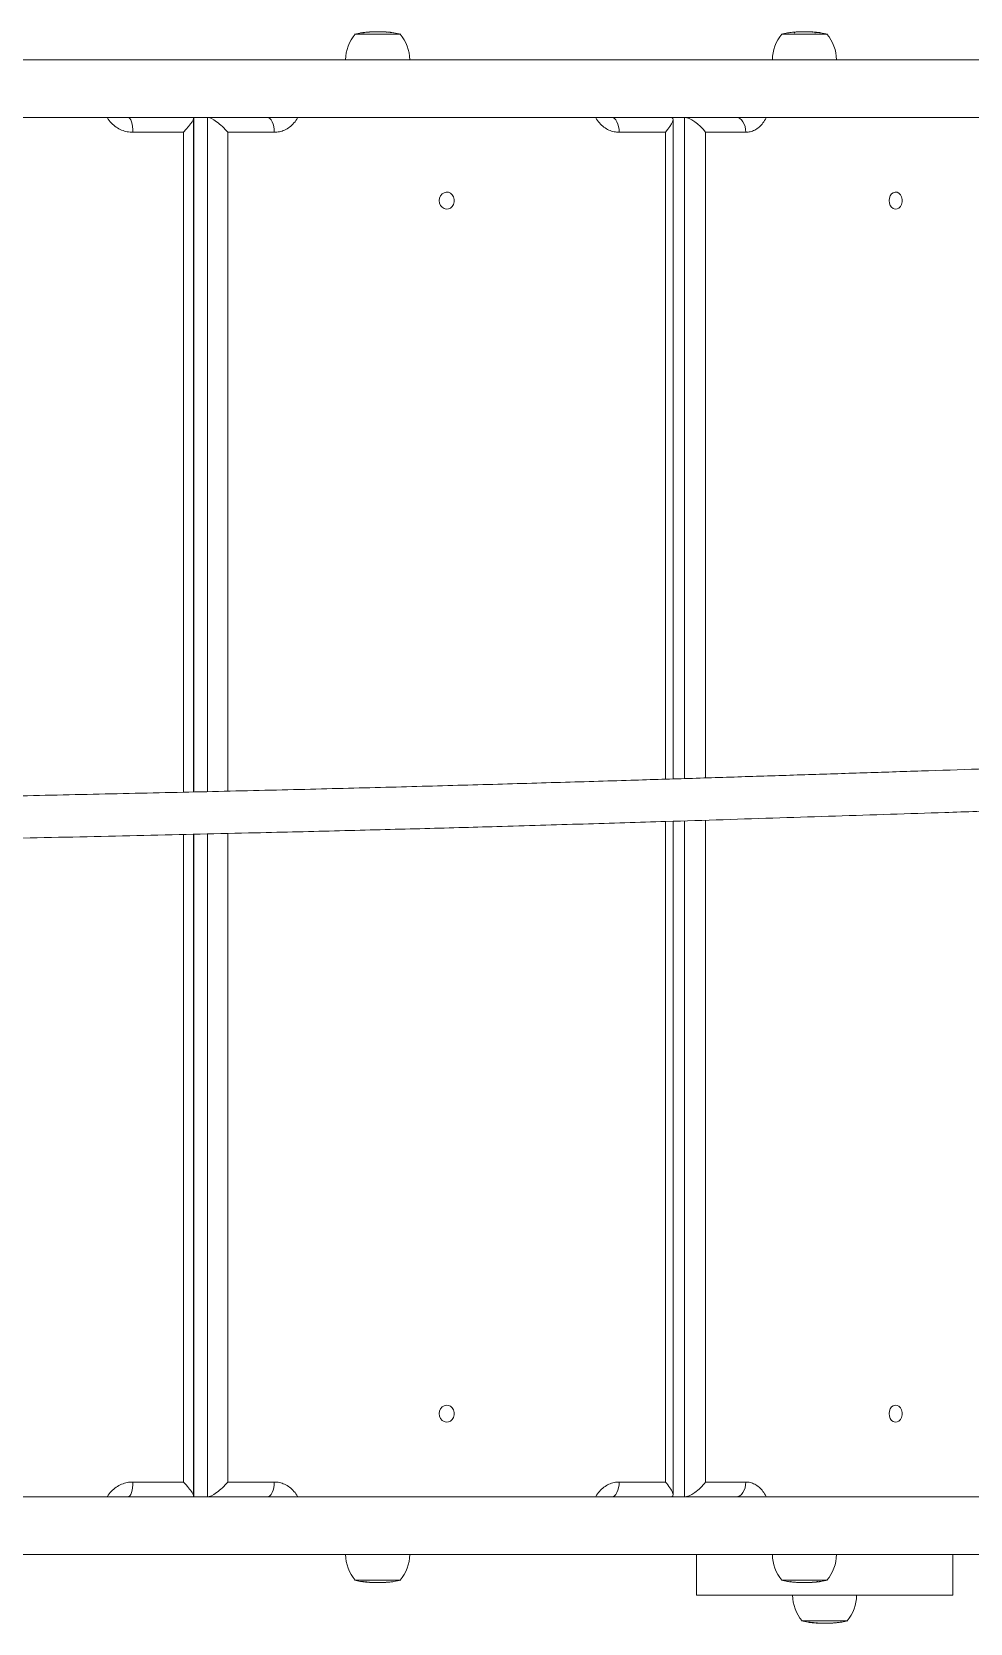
# Model space of a CAD drawing. Header units: millimetres. Extents: x -8465 to 5258, y -4560 to 4592.
# Drawn here: x 1108 to 1547, y 2265 to 3010 of the extents above; entities that cross this region are included whole.
import ezdxf

# ---------------------------------------------------------------- set-up
doc = ezdxf.new("R2010")
doc.units = ezdxf.units.MM
doc.layers.add('DIKOM_ОБЪЕКТ', color=7, linetype='Continuous')

msp = doc.modelspace()

# ---------------------------------------------------------------- linework, layer by layer
at = {"layer": 'DIKOM_ОБЪЕКТ', "color": 7, "linetype": 'Continuous', "lineweight": 15}
for p, q in [((1280.408, 3009.129), (1258.808, 3009.129)), ((1261.639, 3009.673), (1262.079, 3009.741)), ((1262.514, 3009.665), (1261.639, 3009.673)), ((1262.079, 3009.741), (1262.811, 3009.75)), ((1263.125, 3009.758), (1262.514, 3009.665)), ((1262.811, 3009.75), (1262.82, 3009.752)), ((1262.811, 3009.75), (1262.811, 3009.71)), ((1262.82, 3009.752), (1263.053, 3009.872)), ((1262.82, 3009.752), (1262.82, 3009.711)), ((1263.053, 3009.872), (1263.497, 3009.924)), ((1263.053, 3009.872), (1263.053, 3009.747)), ((1263.33, 3009.895), (1263.125, 3009.758)), ((1263.381, 3009.909), (1263.372, 3009.908)), ((1263.497, 3009.924), (1265.186, 3010.025)), ((1265.085, 3009.989), (1263.665, 3009.935)), ((1264.455, 3010.019), (1264.895, 3010.054)), ((1265.2, 3010.026), (1264.548, 3010.02)), ((1265.017, 3010.053), (1265.771, 3010.048)), ((1265.771, 3010.048), (1265.085, 3009.989)), ((1265.186, 3010.025), (1265.2, 3010.026)), ((1265.186, 3010.025), (1265.186, 3009.998)), ((1265.2, 3010.026), (1265.2, 3009.999)), ((1268.729, 3010.182), (1268.133, 3010.182)), ((1269.104, 3010.182), (1268.739, 3010.182)), ((1270.169, 3010.182), (1269.127, 3010.182)), ((1269.801, 3010.182), (1270.186, 3010.182)), ((1271.02, 3010.182), (1270.169, 3010.182)), ((1270.945, 3010.181), (1271.192, 3010.182)), ((1272.636, 3010.145), (1272.196, 3010.158)), ((1273.869, 3010.083), (1273.429, 3010.109)), ((1273.654, 3010.085), (1273.869, 3010.083)), ((1277.109, 3009.742), (1276.17, 3009.871)), ((1276.803, 3009.788), (1276.267, 3009.857)), ((1480.171, 3009.129), (1458.571, 3009.129)), ((1462.038, 3009.758), (1461.411, 3009.665)), ((1461.411, 3009.665), (1461.52, 3009.668)), ((1461.922, 3009.75), (1461.932, 3009.752)), ((1461.922, 3009.75), (1461.922, 3009.74)), ((1461.932, 3009.752), (1462.175, 3009.774)), ((1461.932, 3009.752), (1461.932, 3009.742)), ((1462.558, 3009.823), (1462.038, 3009.758)), ((1464.052, 3009.989), (1463.757, 3009.961)), ((1464.757, 3010.048), (1464.052, 3009.989)), ((1464.345, 3010.025), (1464.359, 3010.026)), ((1464.345, 3010.025), (1464.345, 3010.014)), ((1464.359, 3010.026), (1464.445, 3010.024)), ((1464.359, 3010.026), (1464.359, 3010.015)), ((1464.666, 3010.019), (1464.666, 3009.629)), ((1464.902, 3010.05), (1464.757, 3010.048)), ((1465.969, 3010.168), (1465.969, 3010.137)), ((1468.135, 3010.182), (1467.896, 3010.182)), ((1468.227, 3010.182), (1468.135, 3010.182)), ((1469.441, 3010.182), (1468.435, 3010.182)), ((1470.049, 3010.182), (1470.575, 3010.182)), ((1470.842, 3010.182), (1470.061, 3010.182)), ((1470.846, 3010.182), (1470.842, 3010.182)), ((1471.81, 3010.145), (1471.357, 3010.158)), ((1471.531, 3010.175), (1471.531, 3010.153)), ((1471.592, 3010.175), (1471.592, 3010.151)), ((1471.719, 3010.163), (1471.962, 3010.156)), ((1471.719, 3010.163), (1471.719, 3010.147)), ((1473.075, 3010.083), (1472.623, 3010.109)), ((1472.985, 3010.115), (1473.193, 3010.104)), ((1472.985, 3010.115), (1472.985, 3010.089)), ((1473.31, 3010.088), (1473.075, 3010.083)), ((1474.371, 3010.03), (1474.371, 3009.629)), ((1476.647, 3009.71), (1475.439, 3009.871)), ((1476.237, 3009.788), (1475.489, 3009.883)), ((1475.489, 3009.864), (1475.489, 3009.883)), ((1476.514, 3009.794), (1476.237, 3009.788)), ((1476.237, 3009.788), (1476.237, 3009.765)), ((1476.514, 3009.728), (1476.514, 3009.794)), ((1476.514, 3009.784), (1477.009, 3009.718)), ((1476.921, 3009.716), (1476.647, 3009.71)), ((1910.374, 2997.129), (708.837, 2997.129)), ((708.837, 2970.129), (1910.374, 2970.129)), ((1183.459, 2654.238), (1183.459, 2969.767)), ((1183.514, 2654.239), (1183.514, 2970.129)), ((1189.972, 2970.129), (1189.972, 2654.388)), ((1407.867, 2660.337), (1407.867, 2969.204)), ((1413.221, 2970.129), (1413.221, 2660.505)), ((1178.682, 2963.129), (1154.976, 2963.129)), ((1178.682, 2654.128), (1178.682, 2963.129)), ((1221.221, 2963.129), (1199.524, 2963.129)), ((1199.524, 2963.129), (1199.524, 2654.61)), ((1404.345, 2963.129), (1382.648, 2963.129)), ((1404.345, 2660.227), (1404.345, 2963.129)), ((1441.948, 2963.129), (1423.097, 2963.129)), ((1423.097, 2963.129), (1423.097, 2660.816)), ((1404.345, 2331.129), (1404.345, 2640.417)), ((1407.867, 2325.054), (1407.867, 2640.527)), ((1413.221, 2640.695), (1413.221, 2324.129)), ((1423.097, 2641.006), (1423.097, 2331.129)), ((1178.682, 2331.129), (1178.682, 2634.323)), ((1183.459, 2324.491), (1183.459, 2634.433)), ((1183.514, 2324.129), (1183.514, 2634.434)), ((1189.972, 2634.583), (1189.972, 2324.129)), ((1199.524, 2634.805), (1199.524, 2331.129)), ((1154.976, 2331.129), (1178.682, 2331.129)), ((1199.524, 2331.129), (1221.221, 2331.129)), ((1382.648, 2331.129), (1404.345, 2331.129)), ((1423.097, 2331.129), (1441.948, 2331.129)), ((1910.374, 2324.129), (708.837, 2324.129)), ((708.837, 2297.129), (1910.374, 2297.129)), ((1418.813, 2297.129), (1418.813, 2278.081)), ((1538.813, 2278.081), (1538.813, 2297.129)), ((1258.808, 2285.129), (1272.309, 2285.129)), ((1261.58, 2284.593), (1262.455, 2284.585)), ((1262.159, 2284.506), (1261.58, 2284.593)), ((1262.895, 2284.518), (1262.163, 2284.508)), ((1262.163, 2284.508), (1262.172, 2284.507)), ((1262.172, 2284.507), (1263.869, 2284.386)), ((1263.613, 2284.363), (1262.19, 2284.501)), ((1262.455, 2284.585), (1262.895, 2284.518)), ((1263.869, 2284.386), (1264.313, 2284.334)), ((1263.935, 2284.35), (1263.935, 2284.378)), ((1263.944, 2284.349), (1263.935, 2284.35)), ((1263.944, 2284.349), (1263.944, 2284.377)), ((1263.945, 2284.346), (1263.944, 2284.349)), ((1263.969, 2284.323), (1263.969, 2284.375)), ((1264.114, 2284.28), (1263.969, 2284.323)), ((1264.151, 2284.269), (1264.151, 2284.353)), ((1264.503, 2284.239), (1264.151, 2284.269)), ((1264.313, 2284.334), (1264.514, 2284.233)), ((1264.514, 2284.233), (1264.528, 2284.232)), ((1264.528, 2284.232), (1265.272, 2284.24)), ((1264.836, 2284.211), (1264.576, 2284.233)), ((1265.712, 2284.204), (1265.017, 2284.209)), ((1265.272, 2284.24), (1265.712, 2284.204)), ((1268.133, 2284.077), (1268.618, 2284.077)), ((1268.618, 2284.077), (1268.976, 2284.077)), ((1268.976, 2284.077), (1269.842, 2284.077)), ((1269.966, 2284.077), (1269.887, 2284.077)), ((1270.489, 2284.077), (1271.082, 2284.077)), ((1272.137, 2284.095), (1272.577, 2284.109)), ((1272.309, 2285.129), (1280.408, 2285.129)), ((1273.184, 2284.14), (1273.369, 2284.143)), ((1273.369, 2284.143), (1273.81, 2284.168)), ((1273.81, 2284.168), (1273.654, 2284.17)), ((1458.571, 2285.129), (1468.255, 2285.129)), ((1461.52, 2284.587), (1461.435, 2284.585)), ((1461.435, 2284.585), (1461.888, 2284.518)), ((1461.888, 2284.518), (1461.977, 2284.515)), ((1462.666, 2284.425), (1462.888, 2284.386)), ((1462.888, 2284.386), (1463.344, 2284.334)), ((1463.009, 2284.363), (1462.933, 2284.381)), ((1463.009, 2284.363), (1463.009, 2284.629)), ((1463.138, 2284.35), (1463.138, 2284.358)), ((1463.147, 2284.349), (1463.138, 2284.35)), ((1463.147, 2284.349), (1463.147, 2284.357)), ((1463.344, 2284.334), (1463.799, 2284.298)), ((1464.438, 2284.269), (1463.359, 2284.323)), ((1464.329, 2284.24), (1464.781, 2284.204)), ((1464.445, 2284.237), (1464.329, 2284.24)), ((1464.781, 2284.204), (1464.902, 2284.206)), ((1467.896, 2284.077), (1468.061, 2284.077)), ((1468.061, 2284.077), (1468.331, 2284.077)), ((1468.255, 2285.129), (1480.171, 2285.129)), ((1468.314, 2284.077), (1469.084, 2284.077)), ((1469.061, 2284.077), (1469.755, 2284.077)), ((1469.781, 2284.077), (1470.831, 2284.077)), ((1470.811, 2284.077), (1470.976, 2284.077)), ((1471.382, 2284.095), (1471.834, 2284.109)), ((1471.509, 2284.083), (1471.509, 2284.099)), ((1471.57, 2284.083), (1471.57, 2284.101)), ((1471.743, 2284.1), (1471.743, 2284.106)), ((1471.864, 2284.104), (1471.743, 2284.1)), ((1472.648, 2284.143), (1473.1, 2284.168)), ((1473.009, 2284.149), (1473.009, 2284.212)), ((1473.461, 2284.175), (1473.009, 2284.149)), ((1473.1, 2284.168), (1473.31, 2284.172)), ((1474.041, 2284.2), (1473.961, 2284.194)), ((1474.399, 2284.233), (1474.123, 2284.206)), ((1475.411, 2284.374), (1476.672, 2284.54)), ((1475.498, 2284.629), (1475.498, 2284.368)), ((1475.498, 2284.368), (1476.262, 2284.465)), ((1476.262, 2284.486), (1476.262, 2284.465)), ((1476.262, 2284.465), (1476.539, 2284.471)), ((1477.033, 2284.548), (1476.539, 2284.482)), ((1476.539, 2284.471), (1476.539, 2284.523)), ((1476.672, 2284.54), (1476.921, 2284.546)), ((1538.813, 2278.081), (1418.813, 2278.081)), ((1468.013, 2266.081), (1489.613, 2266.081)), ((1471.129, 2265.492), (1471.92, 2265.5)), ((1471.665, 2265.42), (1471.129, 2265.492)), ((1471.665, 2265.416), (1472.271, 2265.422)), ((1472.413, 2265.32), (1471.665, 2265.416)), ((1471.92, 2265.5), (1473.103, 2265.339)), ((1472.364, 2265.325), (1472.243, 2265.342)), ((1472.271, 2265.422), (1472.271, 2265.452)), ((1472.271, 2265.422), (1473.004, 2265.327)), ((1473.004, 2265.353), (1473.004, 2265.327)), ((1486.228, 2265.453), (1486.842, 2265.545)), ((1475.07, 2265.095), (1474.627, 2265.12)), ((1474.791, 2265.121), (1475.418, 2265.127)), ((1475.418, 2265.127), (1475.861, 2265.101)), ((1476.31, 2265.047), (1476.146, 2265.052)), ((1476.658, 2265.065), (1477.101, 2265.052)), ((1476.723, 2265.035), (1476.723, 2265.064)), ((1477.339, 2265.028), (1477.363, 2265.028)), ((1477.363, 2265.028), (1477.964, 2265.028)), ((1478.614, 2265.028), (1478.937, 2265.028)), ((1478.937, 2265.028), (1479.886, 2265.028)), ((1479.702, 2265.031), (1479.702, 2265.025)), ((1479.886, 2265.028), (1480.139, 2265.028)), ((1480.139, 2265.028), (1480.288, 2265.028)), ((1483.376, 2265.161), (1483.566, 2265.162)), ((1483.566, 2265.162), (1484.255, 2265.221)), ((1483.904, 2265.185), (1483.89, 2265.184)), ((1484.255, 2265.221), (1484.318, 2265.234))]:
    msp.add_line(p, q, dxfattribs=at)
at = {"layer": 'DIKOM_ОБЪЕКТ', "color": 7, "linetype": 'Continuous', "lineweight": 15, "flags": 128}
for points in [[(1154.976, 2963.129), (1154.933, 2964.495), (1154.807, 2965.808), (1154.601, 2967.018), (1154.325, 2968.079), (1153.988, 2968.949), (1153.604, 2969.596), (1153.187, 2969.995), (1152.753, 2970.129)], [(1217.744, 2970.129), (1218.422, 2969.995), (1219.075, 2969.596), (1219.676, 2968.949), (1220.203, 2968.079), (1220.635, 2967.018), (1220.957, 2965.808), (1221.154, 2964.495), (1221.221, 2963.129)], [(1382.648, 2963.129), (1382.581, 2964.495), (1382.383, 2965.808), (1382.062, 2967.018), (1381.629, 2968.079), (1381.102, 2968.949), (1380.501, 2969.596), (1379.849, 2969.995), (1379.17, 2970.129)], [(1437.35, 2970.129), (1438.247, 2969.995), (1439.11, 2969.596), (1439.904, 2968.949), (1440.601, 2968.079), (1441.173, 2967.018), (1441.598, 2965.808), (1441.859, 2964.495), (1441.948, 2963.129)], [(1298.463, 2931.129), (1298.617, 2932.308), (1299.066, 2933.382), (1299.77, 2934.256), (1300.666, 2934.853), (1301.675, 2935.118), (1302.707, 2935.029), (1303.67, 2934.593), (1304.479, 2933.85), (1305.062, 2932.865), (1305.367, 2931.725), (1305.367, 2930.533), (1305.062, 2929.394), (1304.479, 2928.408), (1303.67, 2927.665), (1302.707, 2927.229), (1301.675, 2927.14), (1300.666, 2927.406), (1299.77, 2928.002), (1299.066, 2928.876), (1298.617, 2929.95), (1298.463, 2931.129)], [(1509.057, 2931.129), (1509.191, 2932.308), (1509.581, 2933.382), (1510.193, 2934.256), (1510.972, 2934.853), (1511.848, 2935.118), (1512.745, 2935.029), (1513.582, 2934.593), (1514.284, 2933.85), (1514.791, 2932.865), (1515.056, 2931.725), (1515.056, 2930.533), (1514.791, 2929.394), (1514.284, 2928.408), (1513.582, 2927.665), (1512.745, 2927.229), (1511.848, 2927.14), (1510.972, 2927.406), (1510.193, 2928.002), (1509.581, 2928.876), (1509.191, 2929.95), (1509.057, 2931.129)], [(1298.463, 2363.129), (1298.617, 2364.308), (1299.066, 2365.382), (1299.77, 2366.256), (1300.666, 2366.853), (1301.675, 2367.118), (1302.707, 2367.029), (1303.67, 2366.593), (1304.479, 2365.85), (1305.062, 2364.865), (1305.367, 2363.725), (1305.367, 2362.533), (1305.062, 2361.394), (1304.479, 2360.408), (1303.67, 2359.665), (1302.707, 2359.229), (1301.675, 2359.14), (1300.666, 2359.406), (1299.77, 2360.002), (1299.066, 2360.876), (1298.617, 2361.95), (1298.463, 2363.129)], [(1509.057, 2363.129), (1509.191, 2364.308), (1509.581, 2365.382), (1510.193, 2366.256), (1510.972, 2366.853), (1511.848, 2367.118), (1512.745, 2367.029), (1513.582, 2366.593), (1514.284, 2365.85), (1514.791, 2364.865), (1515.056, 2363.725), (1515.056, 2362.533), (1514.791, 2361.394), (1514.284, 2360.408), (1513.582, 2359.665), (1512.745, 2359.229), (1511.848, 2359.14), (1510.972, 2359.406), (1510.193, 2360.002), (1509.581, 2360.876), (1509.191, 2361.95), (1509.057, 2363.129)], [(1154.976, 2331.129), (1154.933, 2329.764), (1154.807, 2328.45), (1154.601, 2327.24), (1154.325, 2326.179), (1153.988, 2325.309), (1153.604, 2324.662), (1153.187, 2324.264), (1152.753, 2324.129)], [(1221.221, 2331.129), (1221.154, 2329.764), (1220.957, 2328.45), (1220.635, 2327.24), (1220.203, 2326.179), (1219.676, 2325.309), (1219.075, 2324.662), (1218.422, 2324.264), (1217.744, 2324.129)], [(1382.648, 2331.129), (1382.581, 2329.764), (1382.383, 2328.45), (1382.062, 2327.24), (1381.629, 2326.179), (1381.102, 2325.309), (1380.501, 2324.662), (1379.849, 2324.264), (1379.17, 2324.129)], [(1441.948, 2331.129), (1441.859, 2329.764), (1441.598, 2328.45), (1441.173, 2327.24), (1440.601, 2326.179), (1439.904, 2325.309), (1439.11, 2324.662), (1438.247, 2324.264), (1437.35, 2324.129)]]:
    msp.add_lwpolyline(points, dxfattribs=at)
at = {"layer": 'DIKOM_ОБЪЕКТ', "color": 7, "linetype": 'Continuous', "lineweight": 15}
for centre, radius, start, end in [((1273.284, 2996.969), 18.677, 139.378843, 179.509067), ((1268.133, 2968.346), 41.836, 98.232416, 102.879622), ((1268.133, 2968.346), 41.836, 96.976852, 98.232416), ((1268.133, 2968.346), 41.836, 94.91646, 96.26688), ((1268.133, 2968.346), 41.836, 93.015963, 94.270865), ((1271.082, 2968.346), 41.836, 88.920235, 89.362354), ((1271.082, 2968.346), 41.836, 87.12128, 88.276951), ((1271.082, 2968.346), 41.836, 85.081905, 86.475501), ((1271.082, 2968.346), 41.836, 77.120378, 81.715119), ((1265.931, 2996.969), 18.677, 0.490933, 40.621157), ((1473.048, 2996.969), 18.677, 139.378843, 179.509067), ((1467.896, 2968.346), 41.836, 98.772449, 102.879622), ((1467.896, 2968.346), 41.836, 97.864622, 98.138049), ((1467.896, 2968.346), 41.836, 95.680402, 97.336113), ((1467.896, 2968.346), 41.836, 94.733199, 95.119576), ((1467.896, 2968.346), 41.836, 93.246895, 94.105884), ((1467.896, 2968.346), 41.836, 90, 92.708192), ((1470.846, 2968.346), 41.836, 89.296123, 90), ((1470.846, 2968.346), 41.836, 87.249132, 88.376455), ((1470.846, 2968.346), 41.836, 85.535649, 86.621653), ((1470.846, 2968.346), 41.836, 82.280213, 84.924818), ((1470.846, 2968.346), 41.836, 77.120378, 81.645362), ((1465.694, 2996.969), 18.677, 0.490933, 40.621157), ((1273.284, 2297.289), 18.677, 180.490933, 220.621157), ((1265.931, 2297.289), 18.677, 319.378843, 359.509067), ((1473.048, 2297.289), 18.677, 180.490933, 220.621157), ((1465.694, 2297.289), 18.677, 319.378843, 359.509067), ((1268.133, 2325.912), 41.836, 257.120378, 260.936249), ((1268.133, 2325.912), 41.836, 261.846883, 264.488372), ((1268.133, 2325.912), 41.836, 265.729089, 266.825102), ((1271.082, 2325.912), 41.836, 270, 271.077193), ((1271.082, 2325.912), 41.836, 271.719826, 272.878955), ((1271.082, 2325.912), 41.836, 273.523434, 275.3208), ((1271.082, 2325.912), 41.836, 277.072676, 278.414841), ((1271.082, 2325.912), 41.836, 278.414841, 282.879622), ((1467.896, 2325.912), 41.836, 257.120378, 261.227839), ((1467.896, 2325.912), 41.836, 261.861901, 262.814776), ((1467.896, 2325.912), 41.836, 263.320997, 263.770984), ((1467.896, 2325.912), 41.836, 264.377935, 265.267529), ((1467.896, 2325.912), 41.836, 265.89476, 266.833651), ((1467.896, 2325.912), 41.836, 267.454957, 270), ((1470.846, 2325.912), 41.836, 271.621759, 272.749127), ((1470.846, 2325.912), 41.836, 273.378013, 274.379766), ((1470.846, 2325.912), 41.836, 275.012654, 277.721688), ((1470.846, 2325.912), 41.836, 278.355432, 282.879622), ((1482.49, 2278.241), 18.677, 180.490933, 220.621157), ((1475.137, 2278.241), 18.677, 319.378843, 359.509067), ((1477.339, 2306.864), 41.836, 257.120378, 261.430588), ((1480.288, 2306.864), 41.836, 275.529307, 277.995018), ((1480.288, 2306.864), 41.836, 278.998109, 282.879622), ((1477.339, 2306.864), 41.836, 265.007248, 266.509509), ((1477.339, 2306.864), 41.836, 267.149366, 268.299762), ((1480.288, 2306.864), 41.836, 270, 272.586146), ((1480.288, 2306.864), 41.836, 273.193049, 274.233796), ((1480.288, 2306.864), 41.836, 274.87368, 274.983115)]:
    msp.add_arc(centre, radius, start, end, dxfattribs=at)
for centre, major_axis, ratio, start_param, end_param in [((1176.459, 2963.129), (6.909, 6.909), 0.1629866, 4.873955, 6.4447513), ((1189.589, 2963.129), (6.765, -6.765), 0.2659518, 2.8816578, 2.9620405), ((1196.047, 2963.129), (6.765, -6.765), 0.2659518, 1.3108614, 2.8816578), ((1400.867, 2963.129), (6.765, 6.765), 0.2659518, 4.9723239, 6.5431202), ((1418.499, 2963.129), (-6.555, 6.555), 0.3744676, 4.3540852, 5.9248815), ((1176.459, 2331.129), (6.909, -6.909), 0.1629866, 6.1216193, 7.6924157), ((1196.047, 2331.129), (6.765, 6.765), 0.2659518, 3.4015275, 4.9723239), ((1400.867, 2331.129), (6.765, -6.765), 0.2659518, 6.0232504, 7.5940468), ((1418.499, 2331.129), (6.555, 6.555), 0.3744676, 3.4998964, 5.0706928), ((1189.589, 2331.129), (6.765, 6.765), 0.2659518, 3.3211448, 3.4015275)]:
    msp.add_ellipse(centre, major_axis=major_axis, ratio=ratio, start_param=start_param, end_param=end_param, dxfattribs=at)
for points, knots in [([(1263.372, 3009.908), (1263.365, 3009.906), (1263.356, 3009.904), (1263.341, 3009.899), (1263.334, 3009.897), (1263.33, 3009.895)], [0, 0, 0, 0, 0.4999674, 0.7499808, 1, 1, 1, 1]), ([(1263.665, 3009.935), (1263.637, 3009.933), (1263.581, 3009.928), (1263.484, 3009.919), (1263.42, 3009.913), (1263.381, 3009.909)], [0, 0, 0, 0, 0.283519, 0.567037, 1, 1, 1, 1]), ([(1265.904, 3010.114), (1265.86, 3010.115), (1265.784, 3010.116), (1265.956, 3010.126), (1266.177, 3010.134), (1266.279, 3010.138)], [0, 0, 0, 0, 0.4325108, 0.7381869, 1, 1, 1, 1]), ([(1267.979, 3010.157), (1267.786, 3010.152), (1267.396, 3010.141), (1266.837, 3010.127), (1266.383, 3010.118), (1266.065, 3010.113), (1265.957, 3010.114), (1265.904, 3010.114)], [0, 0, 0, 0, 0.2120433, 0.426446, 0.6117489, 0.8096871, 1, 1, 1, 1]), ([(1266.344, 3010.137), (1266.297, 3010.138), (1266.231, 3010.138), (1266.349, 3010.143), (1266.384, 3010.145)], [0, 0, 0, 0, 0.7055482, 1, 1, 1, 1]), ([(1267.872, 3010.165), (1267.695, 3010.161), (1267.389, 3010.153), (1266.973, 3010.144), (1266.648, 3010.138), (1266.449, 3010.137), (1266.374, 3010.137), (1266.344, 3010.137)], [0, 0, 0, 0, 0.2539318, 0.4391007, 0.6240277, 0.8482713, 1, 1, 1, 1]), ([(1268.755, 3010.18), (1268.764, 3010.181), (1268.783, 3010.182), (1268.634, 3010.181), (1268.384, 3010.177), (1268.106, 3010.171), (1267.926, 3010.166), (1267.872, 3010.165)], [0, 0, 0, 0, 0.1815404, 0.4144774, 0.6470237, 0.8949457, 1, 1, 1, 1]), ([(1269.133, 3010.181), (1269.058, 3010.181), (1268.911, 3010.18), (1268.483, 3010.17), (1268.147, 3010.162), (1267.979, 3010.157)], [0, 0, 0, 0, 0.3420828, 0.67012, 1, 1, 1, 1]), ([(1268.933, 3010.181), (1269.022, 3010.181), (1269.121, 3010.182), (1269.221, 3010.181), (1269.231, 3010.181)], [0, 0, 0, 0, 0.893154, 1, 1, 1, 1]), ([(1270.945, 3010.182), (1270.897, 3010.181), (1270.656, 3010.181), (1270.348, 3010.182), (1270.028, 3010.182), (1269.901, 3010.18), (1269.842, 3010.18)], [0, 0, 0, 0, 0.1307545, 0.6537841, 0.8397569, 1, 1, 1, 1]), ([(1270.461, 3010.179), (1270.333, 3010.18), (1270.126, 3010.18), (1269.919, 3010.18), (1269.842, 3010.18)], [0, 0, 0, 0, 0.6238925, 1, 1, 1, 1]), ([(1271.548, 3010.179), (1271.546, 3010.179), (1271.229, 3010.183), (1270.866, 3010.183), (1270.507, 3010.18), (1270.461, 3010.179)], [0, 0, 0, 0, 0.0060472, 0.8752185, 1, 1, 1, 1]), ([(1271.192, 3010.182), (1271.25, 3010.181), (1271.32, 3010.181), (1271.391, 3010.18), (1271.404, 3010.179)], [0, 0, 0, 0, 0.813302, 1, 1, 1, 1]), ([(1272.196, 3010.158), (1272.148, 3010.162), (1272.04, 3010.17), (1271.931, 3010.172), (1271.871, 3010.173)], [0, 0, 0, 0, 0.4423669, 1, 1, 1, 1]), ([(1272.274, 3010.156), (1272.362, 3010.157), (1272.483, 3010.159), (1272.604, 3010.148), (1272.636, 3010.145)], [0, 0, 0, 0, 0.7303747, 1, 1, 1, 1]), ([(1273.429, 3010.109), (1273.363, 3010.118), (1273.282, 3010.128), (1273.2, 3010.126), (1273.185, 3010.125)], [0, 0, 0, 0, 0.8070743, 1, 1, 1, 1]), ([(1276.17, 3009.871), (1275.937, 3009.898), (1275.572, 3009.94), (1275.071, 3009.991), (1274.793, 3010.018), (1274.689, 3010.026), (1274.671, 3010.027)], [0, 0, 0, 0, 0.4424605, 0.6942266, 0.9458247, 1, 1, 1, 1]), ([(1276.074, 3009.883), (1275.917, 3009.901), (1275.666, 3009.931), (1275.314, 3009.967), (1275.114, 3009.987), (1275.041, 3009.993), (1275.034, 3009.994)], [0, 0, 0, 0, 0.4421394, 0.705842, 0.9714694, 1, 1, 1, 1]), ([(1467.009, 3010.157), (1466.815, 3010.152), (1466.426, 3010.141), (1465.959, 3010.127), (1465.645, 3010.118), (1465.499, 3010.113), (1465.517, 3010.114), (1465.526, 3010.114)], [0, 0, 0, 0, 0.212023, 0.4264601, 0.6117509, 0.8096928, 1, 1, 1, 1]), ([(1467.046, 3010.165), (1466.871, 3010.161), (1466.568, 3010.153), (1466.236, 3010.144), (1466.02, 3010.138), (1465.989, 3010.138), (1465.973, 3010.137)], [0, 0, 0, 0, 0.3043778, 0.526382, 0.7480924, 1, 1, 1, 1]), ([(1468.452, 3010.181), (1468.321, 3010.181), (1468.066, 3010.18), (1467.54, 3010.17), (1467.186, 3010.162), (1467.009, 3010.157)], [0, 0, 0, 0, 0.3441669, 0.6711487, 1, 1, 1, 1]), ([(1468.291, 3010.18), (1468.262, 3010.181), (1468.201, 3010.182), (1467.94, 3010.181), (1467.604, 3010.177), (1467.289, 3010.171), (1467.102, 3010.166), (1467.046, 3010.165)], [0, 0, 0, 0, 0.1999586, 0.4276755, 0.6549601, 0.8972644, 1, 1, 1, 1]), ([(1470.578, 3010.182), (1470.506, 3010.181), (1470.149, 3010.181), (1469.69, 3010.182), (1469.215, 3010.182), (1469.026, 3010.18), (1468.939, 3010.18)], [0, 0, 0, 0, 0.1307551, 0.65381, 0.8397705, 1, 1, 1, 1]), ([(1469.575, 3010.179), (1469.443, 3010.18), (1469.231, 3010.18), (1469.018, 3010.18), (1468.939, 3010.18)], [0, 0, 0, 0, 0.6239006, 1, 1, 1, 1]), ([(1471.531, 3010.175), (1471.414, 3010.177), (1470.829, 3010.184), (1470.177, 3010.183), (1469.642, 3010.18), (1469.575, 3010.179)], [0, 0, 0, 0, 0.1794172, 0.8969754, 1, 1, 1, 1]), ([(1470.578, 3010.182), (1470.616, 3010.181), (1470.739, 3010.181), (1470.861, 3010.181), (1470.945, 3010.182)], [0, 0, 0, 0, 0.313586, 1, 1, 1, 1]), ([(1470.945, 3010.182), (1471.03, 3010.181), (1471.246, 3010.18), (1471.462, 3010.177), (1471.592, 3010.175)], [0, 0, 0, 0, 0.3954521, 1, 1, 1, 1]), ([(1471.357, 3010.158), (1471.377, 3010.162), (1471.435, 3010.172), (1471.493, 3010.174), (1471.531, 3010.175)], [0, 0, 0, 0, 0.3439165, 1, 1, 1, 1]), ([(1471.592, 3010.175), (1471.608, 3010.174), (1471.65, 3010.173), (1471.692, 3010.167), (1471.719, 3010.163)], [0, 0, 0, 0, 0.3631405, 1, 1, 1, 1]), ([(1472.031, 3010.158), (1471.971, 3010.16), (1471.897, 3010.164), (1471.823, 3010.147), (1471.81, 3010.145)], [0, 0, 0, 0, 0.8177141, 1, 1, 1, 1]), ([(1472.623, 3010.109), (1472.651, 3010.116), (1472.771, 3010.144), (1472.892, 3010.128), (1472.985, 3010.115)], [0, 0, 0, 0, 0.2249723, 1, 1, 1, 1]), ([(1475.439, 3009.871), (1475.201, 3009.898), (1474.828, 3009.94), (1474.384, 3009.992), (1474.1, 3010.028), (1473.902, 3010.058), (1473.922, 3010.062), (1473.932, 3010.065)], [0, 0, 0, 0, 0.2554177, 0.4006684, 0.5458922, 0.7495033, 1, 1, 1, 1]), ([(1473.932, 3010.065), (1473.982, 3010.063), (1474.051, 3010.061), (1474.309, 3010.036), (1474.385, 3010.029)], [0, 0, 0, 0, 0.7049026, 1, 1, 1, 1]), ([(1474.384, 3010.028), (1474.404, 3010.029), (1474.425, 3010.029), (1474.543, 3010.018), (1474.548, 3010.017)], [0, 0, 0, 0, 0.9531146, 1, 1, 1, 1]), ([(1475.489, 3009.883), (1475.327, 3009.901), (1475.07, 3009.93), (1474.746, 3009.968), (1474.528, 3009.996), (1474.389, 3010.016), (1474.39, 3010.02), (1474.391, 3010.021)], [0, 0, 0, 0, 0.2792759, 0.445983, 0.6137882, 0.837446, 1, 1, 1, 1]), ([(1154.976, 2963.129), (1154.108, 2963.178), (1152.321, 2963.278), (1149.673, 2964.114), (1147.112, 2965.491), (1144.882, 2967.468), (1143.48, 2969.072), (1143.002, 2970.06), (1142.968, 2970.129)], [0, 0, 0, 0, 0.1816817, 0.3742433, 0.5748126, 0.7796376, 0.9844628, 1, 1, 1, 1]), ([(1232.211, 2970.129), (1232.18, 2970.06), (1231.743, 2969.072), (1230.46, 2967.468), (1228.419, 2965.491), (1226.075, 2964.114), (1223.651, 2963.278), (1222.015, 2963.178), (1221.221, 2963.129)], [0, 0, 0, 0, 0.0155379, 0.2203633, 0.4251878, 0.6257586, 0.8183216, 1, 1, 1, 1]), ([(1382.648, 2963.129), (1381.853, 2963.178), (1380.218, 2963.278), (1377.794, 2964.114), (1375.45, 2965.491), (1373.409, 2967.468), (1372.126, 2969.072), (1371.689, 2970.06), (1371.658, 2970.129)], [0, 0, 0, 0, 0.1816786, 0.3742447, 0.5748128, 0.7796346, 0.9844623, 1, 1, 1, 1]), ([(1451.496, 2970.129), (1451.469, 2970.06), (1451.09, 2969.072), (1449.975, 2967.468), (1448.201, 2965.491), (1446.165, 2964.114), (1444.059, 2963.278), (1442.638, 2963.178), (1441.948, 2963.129)], [0, 0, 0, 0, 0.0155377, 0.2203626, 0.4251863, 0.6257579, 0.818319, 1, 1, 1, 1]), ([(1832.685, 2675.888), (1828.947, 2675.724), (1821.649, 2675.405), (1810.945, 2674.937), (1800.734, 2674.493), (1791.006, 2674.071), (1781.755, 2673.672), (1772.981, 2673.297), (1764.892, 2672.953), (1757.471, 2672.639), (1750.701, 2672.355), (1744.349, 2672.091), (1738.423, 2671.846), (1732.931, 2671.62), (1723.588, 2671.239), (1709.935, 2670.69), (1691.305, 2669.958), (1671.241, 2669.193), (1649.691, 2668.396), (1626.781, 2667.573), (1603.18, 2666.745), (1578.976, 2665.915), (1553.753, 2665.065), (1527.556, 2664.196), (1500.43, 2663.307), (1472.949, 2662.414), (1445.228, 2661.52), (1417.073, 2660.623), (1392.208, 2659.847), (1370.791, 2659.195), (1353.092, 2658.666), (1335.036, 2658.138), (1316.587, 2657.612), (1297.712, 2657.088), (1278.375, 2656.567), (1258.542, 2656.049), (1238.068, 2655.532), (1216.902, 2655.018), (1195.105, 2654.505), (1172.937, 2653.996), (1150.501, 2653.488), (1128.037, 2652.985), (1105.649, 2652.481), (1083.439, 2651.978), (1061.401, 2651.471), (1041.41, 2651.001), (1023.498, 2650.568), (1007.636, 2650.176), (992.159, 2649.782), (977.131, 2649.387), (962.619, 2648.99), (948.692, 2648.593), (935.42, 2648.195), (922.762, 2647.797), (910.677, 2647.4), (899.121, 2647.004), (888.049, 2646.609), (875.639, 2646.151), (862.123, 2645.631), (847.641, 2645.052), (833.712, 2644.479), (820.297, 2643.911), (807.326, 2643.348), (794.816, 2642.794), (782.81, 2642.252), (772.27, 2641.769), (763.065, 2641.345), (755.077, 2640.974), (748.533, 2640.67), (743.192, 2640.421), (738.83, 2640.219), (734.004, 2639.994), (728.709, 2639.748), (723.037, 2639.486), (716.965, 2639.207), (710.468, 2638.914), (703.385, 2638.6), (695.636, 2638.264), (687.121, 2637.906), (679.067, 2637.58), (671.639, 2637.29), (665.179, 2637.042), (658.934, 2636.79), (654.289, 2636.583), (652.189, 2636.467), (651.528, 2636.43)], [0, 0, 0, 0, 0.0128123, 0.0250153, 0.0366075, 0.047588, 0.0579563, 0.0677126, 0.0768572, 0.0847029, 0.0920359, 0.0988567, 0.1051663, 0.1109653, 0.116256, 0.1345347, 0.1531377, 0.1720679, 0.1926255, 0.2131896, 0.233759, 0.2543459, 0.2749424, 0.2968055, 0.3187, 0.3406571, 0.362677, 0.3847125, 0.4067528, 0.4197249, 0.4326739, 0.4455936, 0.4584793, 0.4713316, 0.4841556, 0.4969614, 0.5097621, 0.5227937, 0.5358477, 0.5489434, 0.5620861, 0.5752732, 0.5882662, 0.6012943, 0.6143468, 0.6273908, 0.6372483, 0.6470768, 0.6568725, 0.6666356, 0.6763722, 0.6860949, 0.6958231, 0.7055732, 0.715351, 0.7251603, 0.7349995, 0.7448621, 0.7596747, 0.7744662, 0.7892011, 0.8038872, 0.818538, 0.8331527, 0.8474433, 0.8612897, 0.8713424, 0.881153, 0.8907281, 0.8955462, 0.9009304, 0.9068816, 0.9134012, 0.9204888, 0.9277226, 0.9354621, 0.9437051, 0.9524495, 0.9616947, 0.971443, 0.9775364, 0.9838138, 0.9902737, 0.9969385, 1, 1, 1, 1]), ([(675.578, 2617.63), (677.489, 2617.705), (681.755, 2617.873), (687.936, 2618.125), (694.467, 2618.398), (700.729, 2618.666), (706.714, 2618.928), (712.087, 2619.168), (716.915, 2619.386), (721.369, 2619.589), (731.826, 2620.07), (748.26, 2620.837), (767.941, 2621.751), (784.963, 2622.53), (799.183, 2623.17), (813.813, 2623.813), (828.965, 2624.463), (844.76, 2625.119), (859.583, 2625.715), (873.357, 2626.25), (885.916, 2626.719), (899.084, 2627.192), (912.941, 2627.666), (927.28, 2628.132), (942.114, 2628.59), (957.468, 2629.038), (973.623, 2629.486), (990.461, 2629.932), (1007.785, 2630.374), (1025.486, 2630.811), (1043.466, 2631.243), (1061.742, 2631.672), (1082.862, 2632.16), (1106.829, 2632.703), (1133.543, 2633.302), (1160.154, 2633.9), (1186.487, 2634.5), (1210.574, 2635.061), (1232.347, 2635.586), (1251.852, 2636.072), (1270.887, 2636.563), (1289.477, 2637.057), (1307.645, 2637.555), (1326.47, 2638.084), (1345.89, 2638.645), (1365.86, 2639.237), (1385.403, 2639.829), (1407.322, 2640.507), (1431.481, 2641.27), (1457.822, 2642.115), (1483.869, 2642.958), (1509.673, 2643.798), (1536.739, 2644.688), (1564.925, 2645.628), (1594.014, 2646.617), (1618.41, 2647.466), (1638.199, 2648.17), (1653.492, 2648.724), (1667.907, 2649.257), (1678.74, 2649.666), (1686.372, 2649.957), (1691.112, 2650.14), (1695.936, 2650.327), (1701.052, 2650.527), (1706.64, 2650.747), (1712.589, 2650.983), (1718.872, 2651.235), (1725.46, 2651.5), (1732.454, 2651.785), (1739.842, 2652.089), (1747.946, 2652.424), (1756.782, 2652.794), (1766.368, 2653.199), (1776.414, 2653.626), (1786.917, 2654.077), (1797.883, 2654.552), (1809.318, 2655.049), (1821.241, 2655.569), (1829.348, 2655.924), (1833.492, 2656.106)], [0, 0, 0, 0, 0.0058674, 0.0130998, 0.0199248, 0.0275199, 0.0345396, 0.0409831, 0.0468497, 0.0522052, 0.0574915, 0.085997, 0.1148191, 0.1320773, 0.1493368, 0.1666104, 0.1839138, 0.2012755, 0.2187191, 0.2308749, 0.2430188, 0.2551289, 0.2671908, 0.2792021, 0.2904651, 0.3017126, 0.3129739, 0.3242706, 0.3356103, 0.346791, 0.3580081, 0.3692481, 0.3804924, 0.3965305, 0.4125307, 0.4284795, 0.4443648, 0.4601827, 0.4726687, 0.4851423, 0.4976244, 0.5101306, 0.5226684, 0.5352299, 0.5500665, 0.5649362, 0.5798322, 0.5947509, 0.6160958, 0.6374308, 0.6587009, 0.6799226, 0.7011097, 0.7262404, 0.7513411, 0.7764303, 0.7911482, 0.8053977, 0.8191218, 0.8323266, 0.8371241, 0.8418499, 0.8465618, 0.8517364, 0.8574796, 0.8637924, 0.870267, 0.8772497, 0.8847414, 0.8927432, 0.901256, 0.9113614, 0.9221056, 0.9334895, 0.9455135, 0.9581776, 0.9714811, 0.9854227, 1, 1, 1, 1]), ([(1142.968, 2324.129), (1143.002, 2324.199), (1143.48, 2325.186), (1144.882, 2326.79), (1147.112, 2328.767), (1149.673, 2330.144), (1152.321, 2330.981), (1154.108, 2331.081), (1154.976, 2331.129)], [0, 0, 0, 0, 0.0155372, 0.2203626, 0.4251877, 0.6257563, 0.818318, 1, 1, 1, 1]), ([(1221.221, 2331.129), (1222.015, 2331.081), (1223.651, 2330.981), (1226.075, 2330.144), (1228.419, 2328.767), (1230.46, 2326.79), (1231.743, 2325.186), (1232.18, 2324.199), (1232.211, 2324.129)], [0, 0, 0, 0, 0.1816787, 0.3742418, 0.5748119, 0.7796366, 0.9844621, 1, 1, 1, 1]), ([(1371.658, 2324.129), (1371.689, 2324.199), (1372.126, 2325.186), (1373.409, 2326.79), (1375.45, 2328.767), (1377.794, 2330.144), (1380.218, 2330.981), (1381.853, 2331.081), (1382.648, 2331.129)], [0, 0, 0, 0, 0.0155377, 0.2203656, 0.4251875, 0.6257548, 0.8183211, 1, 1, 1, 1]), ([(1441.948, 2331.129), (1442.638, 2331.081), (1444.059, 2330.981), (1446.165, 2330.144), (1448.201, 2328.767), (1449.975, 2326.79), (1451.09, 2325.186), (1451.469, 2324.199), (1451.496, 2324.129)], [0, 0, 0, 0, 0.1816813, 0.3742426, 0.5748134, 0.7796372, 0.9844623, 1, 1, 1, 1]), ([(1263.935, 2284.35), (1263.882, 2284.352), (1263.802, 2284.354), (1263.694, 2284.359), (1263.64, 2284.362), (1263.613, 2284.363)], [0, 0, 0, 0, 0.4999439, 0.7499412, 1, 1, 1, 1]), ([(1263.969, 2284.323), (1263.965, 2284.326), (1263.958, 2284.33), (1263.953, 2284.335), (1263.95, 2284.338)], [0, 0, 0, 0, 0.4999709, 1, 1, 1, 1]), ([(1265.814, 2284.141), (1265.794, 2284.142), (1265.742, 2284.145), (1265.808, 2284.145), (1265.847, 2284.144)], [0, 0, 0, 0, 0.3925495, 1, 1, 1, 1]), ([(1266.22, 2284.126), (1266.164, 2284.127), (1265.979, 2284.134), (1265.897, 2284.137), (1265.84, 2284.14)], [0, 0, 0, 0, 0.3013489, 1, 1, 1, 1]), ([(1265.847, 2284.144), (1265.934, 2284.144), (1266.081, 2284.142), (1266.547, 2284.132), (1267.051, 2284.119), (1267.532, 2284.106), (1267.814, 2284.099), (1267.92, 2284.096)], [0, 0, 0, 0, 0.2842501, 0.4851467, 0.6860654, 0.881346, 1, 1, 1, 1]), ([(1266.248, 2284.119), (1266.232, 2284.12), (1266.206, 2284.122), (1266.263, 2284.121), (1266.288, 2284.121)], [0, 0, 0, 0, 0.5780111, 1, 1, 1, 1]), ([(1266.288, 2284.121), (1266.364, 2284.12), (1266.483, 2284.119), (1266.848, 2284.112), (1267.203, 2284.104), (1267.544, 2284.096), (1267.744, 2284.091), (1267.823, 2284.09)], [0, 0, 0, 0, 0.3320721, 0.518015, 0.7043259, 0.8839455, 1, 1, 1, 1]), ([(1267.823, 2284.09), (1267.985, 2284.086), (1268.268, 2284.08), (1268.553, 2284.076), (1268.708, 2284.077), (1268.718, 2284.078), (1268.722, 2284.079)], [0, 0, 0, 0, 0.323673, 0.5625355, 0.8006935, 1, 1, 1, 1]), ([(1267.92, 2284.096), (1268.095, 2284.092), (1268.448, 2284.084), (1268.82, 2284.077), (1268.942, 2284.077), (1268.985, 2284.077)], [0, 0, 0, 0, 0.3925161, 0.7892432, 1, 1, 1, 1]), ([(1269.75, 2284.077), (1269.838, 2284.077), (1270.036, 2284.077), (1270.234, 2284.077), (1270.344, 2284.077)], [0, 0, 0, 0, 0.447835, 1, 1, 1, 1]), ([(1269.75, 2284.077), (1269.791, 2284.077), (1269.839, 2284.076), (1269.888, 2284.077), (1269.896, 2284.077)], [0, 0, 0, 0, 0.8413425, 1, 1, 1, 1]), ([(1270.344, 2284.077), (1270.383, 2284.077), (1270.426, 2284.077), (1270.468, 2284.077), (1270.471, 2284.077)], [0, 0, 0, 0, 0.9257442, 1, 1, 1, 1]), ([(1271.83, 2284.083), (1271.867, 2284.084), (1271.97, 2284.086), (1272.072, 2284.092), (1272.137, 2284.095)], [0, 0, 0, 0, 0.3631725, 1, 1, 1, 1]), ([(1272.577, 2284.109), (1272.525, 2284.104), (1272.43, 2284.096), (1272.335, 2284.099), (1272.292, 2284.1)], [0, 0, 0, 0, 0.5443939, 1, 1, 1, 1]), ([(1274.962, 2284.257), (1274.979, 2284.259), (1275.099, 2284.269), (1275.486, 2284.308), (1275.831, 2284.348), (1276.06, 2284.374)], [0, 0, 0, 0, 0.0529191, 0.3744675, 1, 1, 1, 1]), ([(1463.138, 2284.35), (1463.117, 2284.352), (1463.086, 2284.354), (1463.042, 2284.359), (1463.02, 2284.362), (1463.009, 2284.363)], [0, 0, 0, 0, 0.4999457, 0.749947, 1, 1, 1, 1]), ([(1463.359, 2284.323), (1463.338, 2284.326), (1463.296, 2284.33), (1463.223, 2284.339), (1463.176, 2284.345), (1463.147, 2284.349)], [0, 0, 0, 0, 0.2835148, 0.5670376, 1, 1, 1, 1]), ([(1465.584, 2284.142), (1465.585, 2284.141), (1465.589, 2284.14), (1465.82, 2284.132), (1466.201, 2284.119), (1466.641, 2284.106), (1466.926, 2284.099), (1467.033, 2284.096)], [0, 0, 0, 0, 0.1202533, 0.3671771, 0.6141284, 0.8541627, 1, 1, 1, 1]), ([(1466.037, 2284.119), (1466.039, 2284.118), (1466.042, 2284.118), (1466.215, 2284.112), (1466.487, 2284.104), (1466.798, 2284.096), (1467.001, 2284.091), (1467.081, 2284.09)], [0, 0, 0, 0, 0.1391857, 0.3788412, 0.618962, 0.8504402, 1, 1, 1, 1]), ([(1467.033, 2284.096), (1467.218, 2284.092), (1467.59, 2284.084), (1468.049, 2284.077), (1468.252, 2284.077), (1468.321, 2284.077)], [0, 0, 0, 0, 0.3952083, 0.794739, 1, 1, 1, 1]), ([(1467.081, 2284.09), (1467.254, 2284.086), (1467.555, 2284.08), (1467.931, 2284.076), (1468.148, 2284.076), (1468.214, 2284.077), (1468.227, 2284.077)], [0, 0, 0, 0, 0.3768027, 0.6548981, 0.9321556, 1, 1, 1, 1]), ([(1468.897, 2284.083), (1468.897, 2284.083), (1468.897, 2284.08), (1468.853, 2284.075), (1468.71, 2284.077), (1468.699, 2284.077)], [0, 0, 0, 0, 0.0623799, 0.9247641, 1, 1, 1, 1]), ([(1468.929, 2284.077), (1469.02, 2284.077), (1469.224, 2284.077), (1469.427, 2284.077), (1469.54, 2284.077)], [0, 0, 0, 0, 0.4478486, 1, 1, 1, 1]), ([(1468.929, 2284.077), (1469.003, 2284.077), (1469.089, 2284.076), (1469.174, 2284.077), (1469.186, 2284.077)], [0, 0, 0, 0, 0.8662587, 1, 1, 1, 1]), ([(1469.54, 2284.077), (1469.613, 2284.077), (1469.691, 2284.077), (1469.769, 2284.077), (1469.775, 2284.077)], [0, 0, 0, 0, 0.9341543, 1, 1, 1, 1]), ([(1470.976, 2284.077), (1471.046, 2284.077), (1471.224, 2284.078), (1471.401, 2284.081), (1471.509, 2284.083)], [0, 0, 0, 0, 0.3954229, 1, 1, 1, 1]), ([(1471.57, 2284.083), (1471.474, 2284.081), (1471.365, 2284.079), (1471.257, 2284.079), (1471.244, 2284.079)], [0, 0, 0, 0, 0.884494, 1, 1, 1, 1]), ([(1471.509, 2284.083), (1471.493, 2284.084), (1471.451, 2284.086), (1471.409, 2284.092), (1471.382, 2284.095)], [0, 0, 0, 0, 0.3631404, 1, 1, 1, 1]), ([(1471.743, 2284.1), (1471.724, 2284.097), (1471.666, 2284.086), (1471.608, 2284.084), (1471.57, 2284.083)], [0, 0, 0, 0, 0.3439001, 1, 1, 1, 1]), ([(1471.834, 2284.109), (1471.855, 2284.105), (1471.921, 2284.093), (1471.987, 2284.098), (1472.031, 2284.102)], [0, 0, 0, 0, 0.3262095, 1, 1, 1, 1]), ([(1473.009, 2284.149), (1472.982, 2284.143), (1472.862, 2284.114), (1472.741, 2284.13), (1472.648, 2284.143)], [0, 0, 0, 0, 0.224974, 1, 1, 1, 1]), ([(1473.991, 2284.202), (1473.991, 2284.203), (1473.99, 2284.206), (1474.165, 2284.23), (1474.413, 2284.26), (1474.828, 2284.307), (1475.179, 2284.347), (1475.411, 2284.374)], [0, 0, 0, 0, 0.1888359, 0.3827501, 0.5394635, 0.6958332, 1, 1, 1, 1]), ([(1474.501, 2284.237), (1474.471, 2284.234), (1474.43, 2284.231), (1474.417, 2284.23), (1474.414, 2284.23)], [0, 0, 0, 0, 0.7649639, 1, 1, 1, 1]), ([(1474.422, 2284.236), (1474.419, 2284.236), (1474.412, 2284.238), (1474.515, 2284.253), (1474.691, 2284.276), (1474.989, 2284.31), (1475.281, 2284.343), (1475.461, 2284.364), (1475.498, 2284.368)], [0, 0, 0, 0, 0.1529551, 0.342867, 0.4976576, 0.6871748, 0.9361683, 1, 1, 1, 1]), ([(1473.922, 2265.182), (1473.864, 2265.183), (1473.775, 2265.184), (1473.517, 2265.204), (1473.264, 2265.227), (1472.919, 2265.262), (1472.626, 2265.295), (1472.449, 2265.316), (1472.413, 2265.32)], [0, 0, 0, 0, 0.3060651, 0.46164, 0.5884367, 0.743719, 0.9477321, 1, 1, 1, 1]), ([(1473.004, 2265.327), (1473.162, 2265.309), (1473.414, 2265.28), (1473.716, 2265.242), (1473.901, 2265.214), (1473.995, 2265.196), (1473.976, 2265.193), (1473.971, 2265.192)], [0, 0, 0, 0, 0.3050477, 0.4870632, 0.6704042, 0.9146898, 1, 1, 1, 1]), ([(1473.103, 2265.339), (1473.337, 2265.312), (1473.703, 2265.27), (1474.109, 2265.218), (1474.346, 2265.182), (1474.476, 2265.152), (1474.403, 2265.148), (1474.363, 2265.145)], [0, 0, 0, 0, 0.2553753, 0.4006871, 0.5458972, 0.7495108, 1, 1, 1, 1]), ([(1474.363, 2265.145), (1474.272, 2265.148), (1474.136, 2265.151), (1473.753, 2265.182), (1473.49, 2265.205), (1473.331, 2265.221), (1473.291, 2265.225)], [0, 0, 0, 0, 0.4876806, 0.7337333, 0.9325706, 1, 1, 1, 1]), ([(1475.861, 2265.101), (1475.802, 2265.094), (1475.538, 2265.066), (1475.275, 2265.082), (1475.07, 2265.095)], [0, 0, 0, 0, 0.2249699, 1, 1, 1, 1]), ([(1476.097, 2265.051), (1476.255, 2265.048), (1476.442, 2265.044), (1476.629, 2265.063), (1476.658, 2265.065)], [0, 0, 0, 0, 0.8425893, 1, 1, 1, 1]), ([(1476.587, 2265.035), (1476.554, 2265.036), (1476.461, 2265.037), (1476.369, 2265.043), (1476.31, 2265.047)], [0, 0, 0, 0, 0.3631563, 1, 1, 1, 1]), ([(1477.29, 2265.029), (1477.198, 2265.029), (1476.963, 2265.03), (1476.729, 2265.033), (1476.587, 2265.035)], [0, 0, 0, 0, 0.3953634, 1, 1, 1, 1]), ([(1477.101, 2265.052), (1477.058, 2265.048), (1476.931, 2265.038), (1476.805, 2265.036), (1476.723, 2265.035)], [0, 0, 0, 0, 0.343917, 1, 1, 1, 1]), ([(1476.723, 2265.035), (1476.85, 2265.033), (1477.485, 2265.026), (1478.193, 2265.027), (1478.774, 2265.03), (1478.847, 2265.031)], [0, 0, 0, 0, 0.1793834, 0.8969573, 1, 1, 1, 1]), ([(1478.114, 2265.029), (1478.072, 2265.029), (1477.862, 2265.028), (1477.588, 2265.029), (1477.355, 2265.029), (1477.29, 2265.029)], [0, 0, 0, 0, 0.1528098, 0.7640876, 1, 1, 1, 1]), ([(1477.689, 2265.029), (1477.767, 2265.029), (1478.155, 2265.029), (1478.653, 2265.028), (1479.169, 2265.028), (1479.375, 2265.03), (1479.47, 2265.03)], [0, 0, 0, 0, 0.1307582, 0.6537907, 0.8397701, 1, 1, 1, 1]), ([(1478.847, 2265.031), (1478.976, 2265.03), (1479.184, 2265.03), (1479.392, 2265.03), (1479.47, 2265.03)], [0, 0, 0, 0, 0.6238412, 1, 1, 1, 1]), ([(1479.883, 2265.029), (1480.024, 2265.029), (1480.303, 2265.03), (1480.841, 2265.04), (1481.19, 2265.048), (1481.365, 2265.052)], [0, 0, 0, 0, 0.3349682, 0.6665351, 1, 1, 1, 1]), ([(1479.981, 2265.029), (1480.013, 2265.029), (1480.093, 2265.028), (1480.365, 2265.029), (1480.72, 2265.033), (1481.039, 2265.039), (1481.223, 2265.044), (1481.278, 2265.045)], [0, 0, 0, 0, 0.1547969, 0.3954026, 0.6355284, 0.8914873, 1, 1, 1, 1]), ([(1481.278, 2265.045), (1481.447, 2265.049), (1481.741, 2265.057), (1482.032, 2265.066), (1482.19, 2265.071), (1482.19, 2265.072), (1482.19, 2265.072)], [0, 0, 0, 0, 0.3295694, 0.569918, 0.8099151, 1, 1, 1, 1]), ([(1481.365, 2265.052), (1481.554, 2265.058), (1481.933, 2265.069), (1482.345, 2265.083), (1482.583, 2265.091), (1482.61, 2265.093), (1482.62, 2265.094)], [0, 0, 0, 0, 0.2939961, 0.5912791, 0.8482019, 1, 1, 1, 1])]:
    msp.add_open_spline(points, degree=3, knots=knots, dxfattribs=at)

doc.saveas('drawing.dxf')
